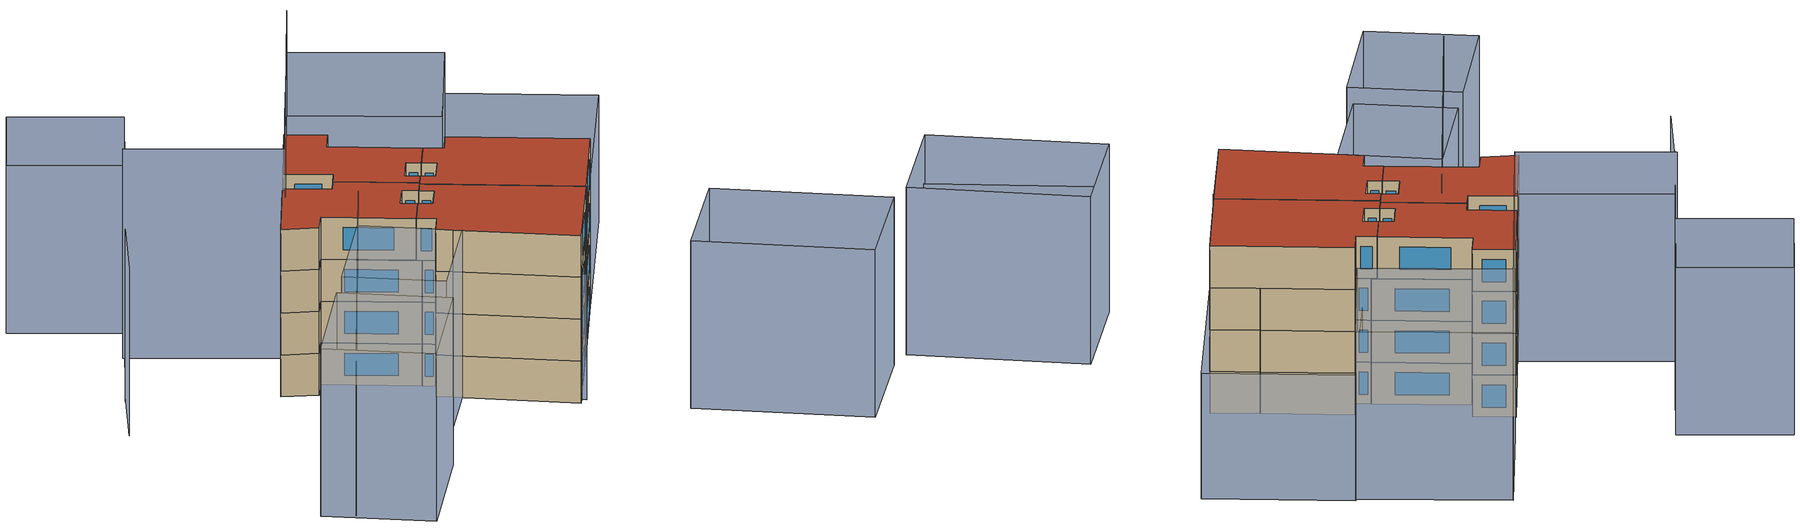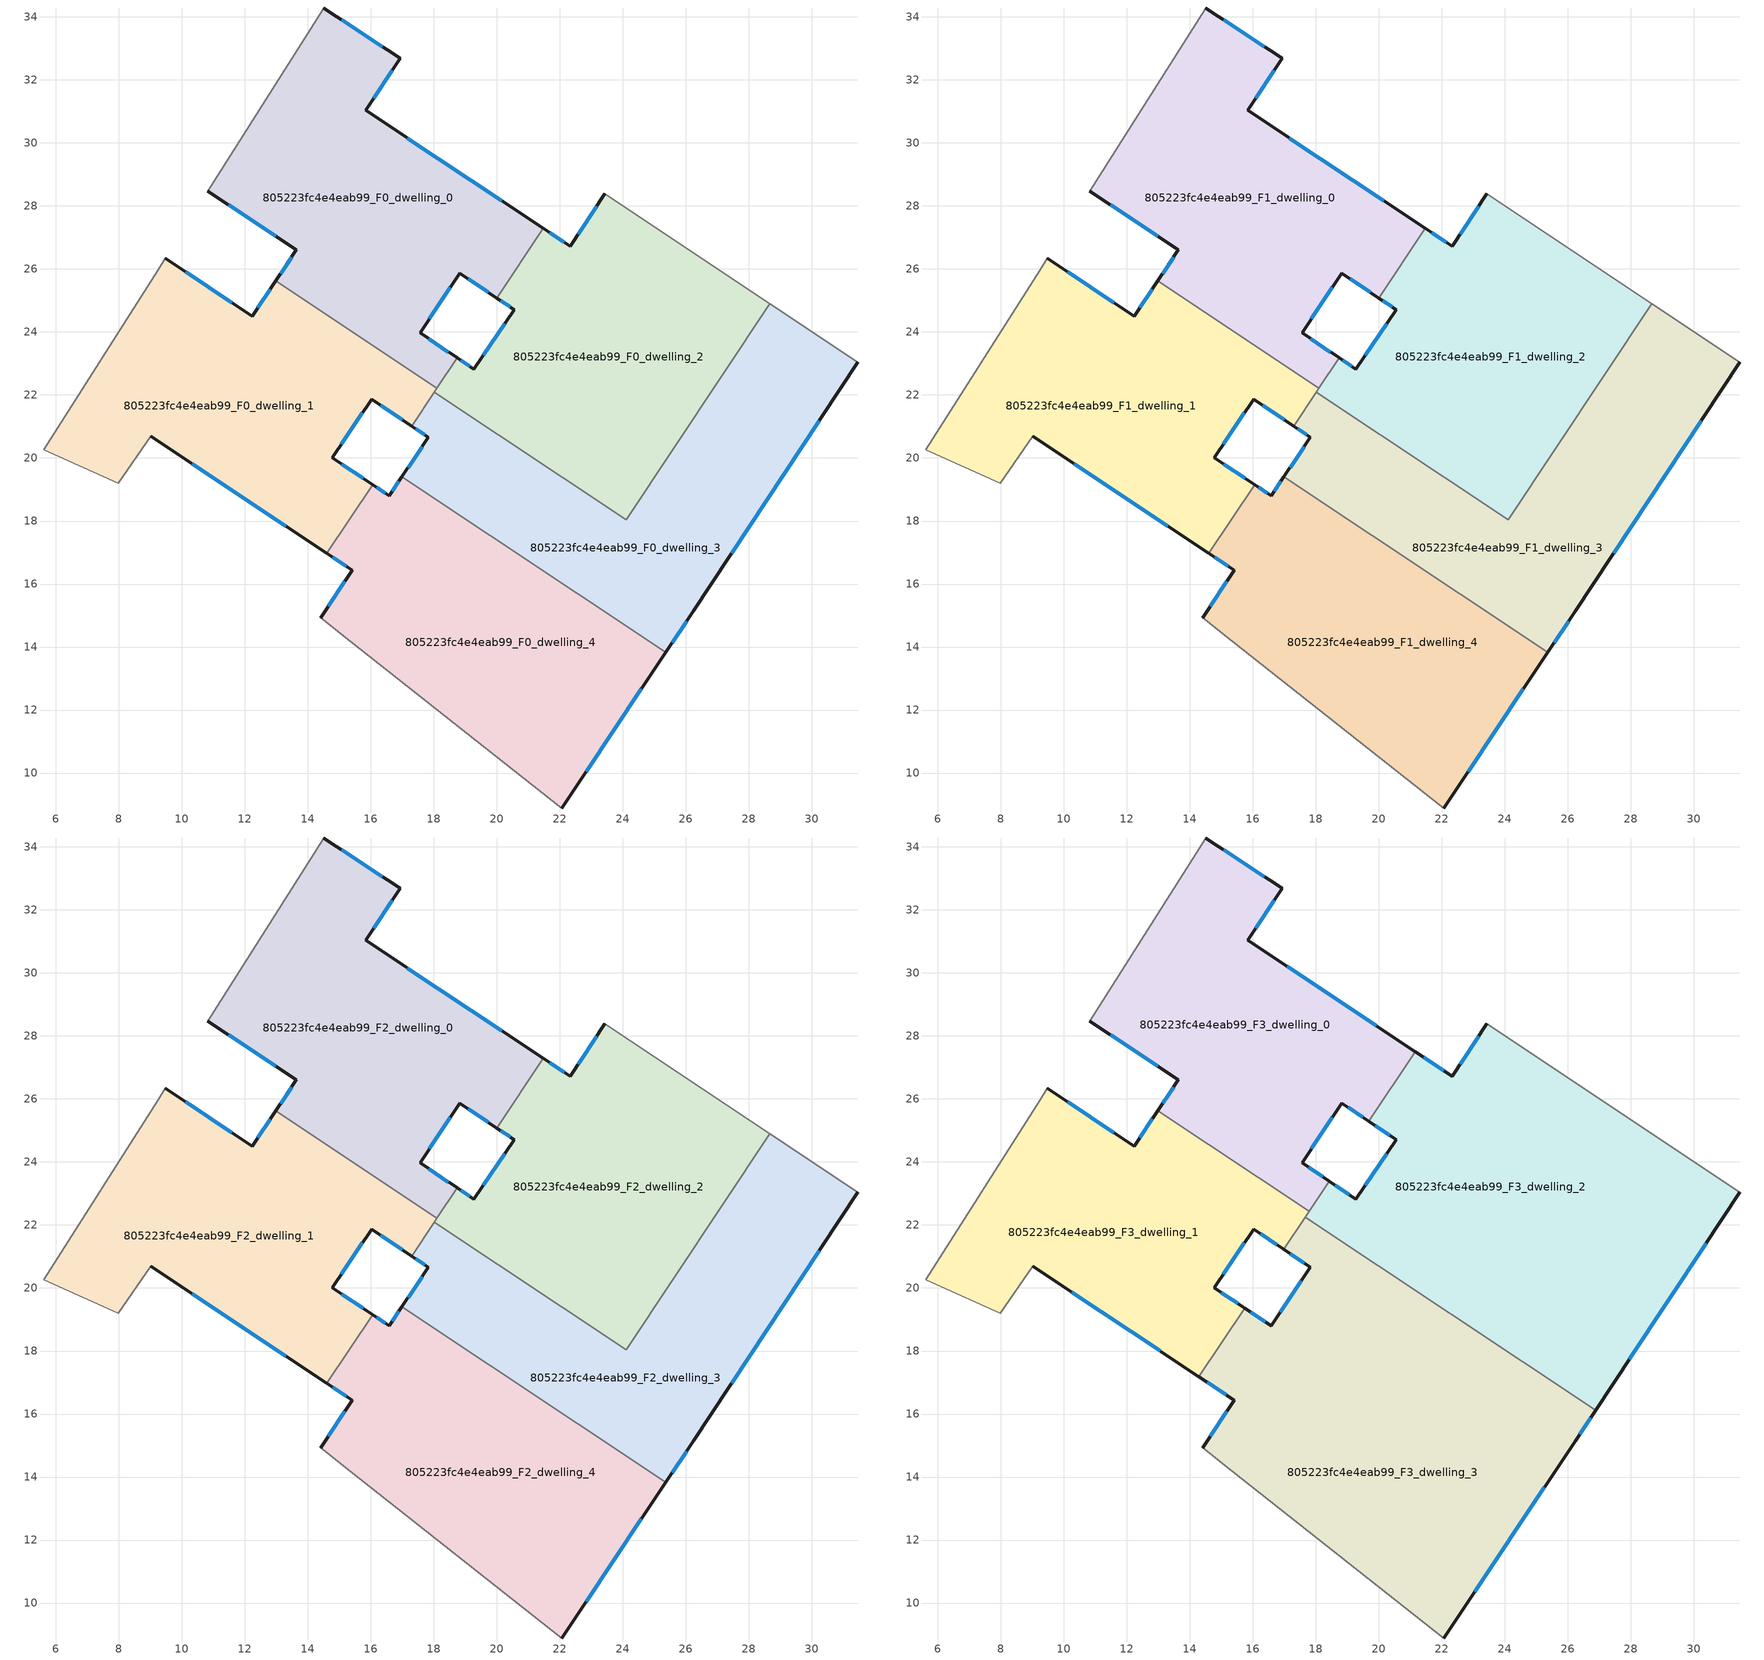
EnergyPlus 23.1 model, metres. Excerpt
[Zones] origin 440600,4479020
805223fc4e4eab99_F0_dwelling_0
 floor ground (EU_floor_Construction): 16.95,32.69 15.85,31.03 21.48,27.29 20.01,25.08 18.83,25.87 17.57,23.97 18.74,23.18 18.1,22.22 12.99,25.62 13.64,26.61 10.83,28.47 14.51,34.28 z0
 wall outside (EU_wall_Construction): 21.48,27.29 15.85,31.03 16.95,32.69 14.51,34.28 / 18.74,23.18 17.57,23.97 18.83,25.87 20.01,25.08 / 10.83,28.47 13.64,26.61 12.99,25.62 z0:3
 wall adiabatic (EU_wall_Construction): 14.51,34.28 10.83,28.47 z0:3
 wall to 805223fc4e4eab99_F0_dwelling_1 (EU_wall_Construction): 12.99,25.62 18.1,22.22 z0:3
 wall to 805223fc4e4eab99_F0_dwelling_2 (EU_wall_Construction): 18.1,22.22 18.74,23.18 / 20.01,25.08 21.48,27.29 z0:3
 window (EU_Window_Construction): 16.38,33.06 15.08,33.91 / 16.1,31.42 16.69,32.3 / 20.16,28.17 17.17,30.16 / 19.1,25.68 19.73,25.26 / 17.87,24.41 18.53,25.42 / 18.47,23.36 17.85,23.78 / 13.49,26.38 13.14,25.85 / 11.49,28.04 12.98,27.04 z0.7:2.3
805223fc4e4eab99_F0_dwelling_1
 floor ground (EU_floor_Construction): 18.1,22.22 17.3,21.01 16.03,21.87 14.78,20 16.06,19.15 14.61,16.97 9.02,20.68 7.99,19.2 5.62,20.27 9.25,25.98 9.48,26.34 12.24,24.5 12.99,25.62 z0
 wall outside (EU_wall_Construction): 12.99,25.62 12.24,24.5 9.48,26.34 / 16.06,19.15 14.78,20 16.03,21.87 17.3,21.01 / 9.02,20.68 14.61,16.97 z0:3
 wall adiabatic (EU_wall_Construction): 9.48,26.34 9.25,25.98 5.62,20.27 7.99,19.2 9.02,20.68 z0:3
 wall to 805223fc4e4eab99_F0_dwelling_4 (EU_wall_Construction): 14.61,16.97 16.06,19.15 z0:3
 wall to 805223fc4e4eab99_F0_dwelling_3 (EU_wall_Construction): 17.3,21.01 18.02,22.09 z0:3
 wall to 805223fc4e4eab99_F0_dwelling_2 (EU_wall_Construction): 18.02,22.09 18.1,22.22 z0:3
 window (EU_Window_Construction): 11.6,24.93 10.12,25.91 / 12.81,25.36 12.42,24.76 / 16.33,21.67 17,21.22 / 15.07,20.44 15.74,21.43 / 15.76,19.35 15.08,19.81 / 10.33,19.81 13.3,17.84 z0.7:2.3
805223fc4e4eab99_F0_dwelling_2
 floor ground (EU_floor_Construction): 28.67,24.89 24.11,18.04 18.02,22.09 18.74,23.18 19.27,22.82 20.55,24.71 20.01,25.08 21.48,27.29 22.34,26.72 23.42,28.38 z0
 wall outside (EU_wall_Construction): 20.01,25.08 20.55,24.71 19.27,22.82 18.74,23.18 / 23.42,28.38 22.34,26.72 21.48,27.29 z0:3
 wall adiabatic (EU_wall_Construction): 28.67,24.89 23.42,28.38 z0:3
 wall to 805223fc4e4eab99_F0_dwelling_3 (EU_wall_Construction): 18.02,22.09 24.11,18.04 28.67,24.89 z0:3
 window (EU_Window_Construction): 20.25,24.27 19.57,23.27 / 20.13,24.99 20.43,24.8 / 22.14,26.85 21.68,27.16 / 23.17,27.99 22.6,27.11 / 19.14,22.91 18.86,23.09 z0.7:2.3
805223fc4e4eab99_F0_dwelling_3
 floor ground (EU_floor_Construction): 31.46,23.04 26.23,15.13 25.37,13.83 16.99,19.4 17.83,20.66 17.3,21.01 18.02,22.09 24.11,18.04 28.67,24.89 z0
 wall outside (EU_wall_Construction): 25.37,13.83 26.23,15.13 31.46,23.04 / 17.3,21.01 17.83,20.66 16.99,19.4 z0:3
 wall adiabatic (EU_wall_Construction): 31.46,23.04 28.67,24.89 z0:3
 wall to 805223fc4e4eab99_F0_dwelling_4 (EU_wall_Construction): 16.99,19.4 25.37,13.83 z0:3
 window (EU_Window_Construction): 27.46,16.98 30.24,21.19 / 25.57,14.14 26.03,14.83 / 17.64,20.36 17.19,19.7 / 17.43,20.93 17.71,20.74 z0.7:2.3
805223fc4e4eab99_F0_dwelling_4
 floor ground (EU_floor_Construction): 25.37,13.83 22.07,8.89 15.35,14.18 14.41,14.93 15.42,16.44 14.61,16.97 16.06,19.15 16.59,18.8 16.99,19.4 z0
 wall outside (EU_wall_Construction): 14.61,16.97 15.42,16.44 14.41,14.93 / 16.99,19.4 16.59,18.8 16.06,19.15 / 22.07,8.89 25.37,13.83 z0:3
 wall adiabatic (EU_wall_Construction): 14.41,14.93 15.35,14.18 22.07,8.89 z0:3
 window (EU_Window_Construction): 15.18,16.09 14.65,15.29 / 14.8,16.85 15.23,16.56 / 16.47,18.88 16.19,19.07 / 16.9,19.26 16.68,18.94 / 22.84,10.05 24.59,12.68 z0.7:2.3
805223fc4e4eab99_F1_dwelling_0
 floor to 805223fc4e4eab99_F0_dwelling_0 (EU_floor_Construction): 16.95,32.69 15.85,31.03 21.48,27.29 20.01,25.08 18.82,25.87 17.57,23.97 18.74,23.18 18.1,22.22 12.99,25.62 13.64,26.61 10.83,28.47 14.51,34.28 z3
 wall outside (EU_wall_Construction): 21.48,27.29 15.85,31.03 16.95,32.69 14.51,34.28 / 18.74,23.18 17.57,23.97 18.83,25.87 20.01,25.08 / 10.83,28.47 13.64,26.61 12.99,25.62 z3:6
 wall adiabatic (EU_wall_Construction): 14.51,34.28 10.83,28.47 z3:6
 wall to 805223fc4e4eab99_F1_dwelling_1 (EU_wall_Construction): 12.99,25.62 18.1,22.22 z3:6
 wall to 805223fc4e4eab99_F1_dwelling_2 (EU_wall_Construction): 18.1,22.22 18.74,23.18 / 20.01,25.08 21.48,27.29 z3:6
 window (EU_Window_Construction): 16.38,33.06 15.08,33.91 / 16.1,31.42 16.69,32.3 / 20.16,28.17 17.17,30.16 / 19.1,25.68 19.73,25.26 / 17.87,24.41 18.53,25.42 / 18.47,23.36 17.85,23.78 / 13.49,26.38 13.14,25.85 / 11.49,28.04 12.98,27.04 z3.7:5.3
805223fc4e4eab99_F1_dwelling_1
 floor to 805223fc4e4eab99_F0_dwelling_1 (EU_floor_Construction): 18.1,22.22 17.3,21.01 16.03,21.87 14.78,20 16.06,19.15 14.61,16.97 9.02,20.68 7.99,19.2 5.62,20.27 9.25,25.98 9.48,26.34 12.24,24.5 12.99,25.62 z3
 wall outside (EU_wall_Construction): 12.99,25.62 12.24,24.5 9.48,26.34 / 16.06,19.15 14.78,20 16.03,21.87 17.3,21.01 / 9.02,20.68 14.61,16.97 z3:6
 wall adiabatic (EU_wall_Construction): 9.48,26.34 9.25,25.98 5.62,20.27 7.99,19.2 9.02,20.68 z3:6
 wall to 805223fc4e4eab99_F1_dwelling_4 (EU_wall_Construction): 14.61,16.97 16.06,19.15 z3:6
 wall to 805223fc4e4eab99_F1_dwelling_3 (EU_wall_Construction): 17.3,21.01 18.02,22.09 z3:6
 wall to 805223fc4e4eab99_F1_dwelling_2 (EU_wall_Construction): 18.02,22.09 18.1,22.22 z3:6
 window (EU_Window_Construction): 11.6,24.93 10.12,25.91 / 12.81,25.36 12.42,24.76 / 16.33,21.67 17,21.22 / 15.07,20.44 15.74,21.43 / 15.76,19.35 15.08,19.81 / 10.33,19.81 13.3,17.84 z3.7:5.3
805223fc4e4eab99_F1_dwelling_2
 floor to 805223fc4e4eab99_F0_dwelling_2 (EU_floor_Construction): 28.67,24.89 24.11,18.04 18.02,22.09 18.74,23.18 19.27,22.82 20.55,24.71 20.01,25.08 21.48,27.29 22.34,26.72 23.42,28.38 z3
 wall outside (EU_wall_Construction): 20.01,25.08 20.55,24.71 19.27,22.82 18.74,23.18 / 23.42,28.38 22.34,26.72 21.48,27.29 z3:6
 wall adiabatic (EU_wall_Construction): 28.67,24.89 23.42,28.38 z3:6
 wall to 805223fc4e4eab99_F1_dwelling_3 (EU_wall_Construction): 18.02,22.09 24.11,18.04 28.67,24.89 z3:6
 window (EU_Window_Construction): 20.25,24.27 19.57,23.27 / 20.13,24.99 20.43,24.8 / 22.14,26.85 21.68,27.16 / 23.17,27.99 22.6,27.11 / 19.14,22.91 18.86,23.09 z3.7:5.3
805223fc4e4eab99_F1_dwelling_3
 floor to 805223fc4e4eab99_F0_dwelling_3 (EU_floor_Construction): 31.46,23.04 26.23,15.13 25.37,13.83 16.99,19.4 17.83,20.66 17.3,21.01 18.02,22.09 24.11,18.04 28.67,24.89 z3
 wall outside (EU_wall_Construction): 25.37,13.83 26.23,15.13 31.46,23.04 / 17.3,21.01 17.83,20.66 16.99,19.4 z3:6
 wall adiabatic (EU_wall_Construction): 31.46,23.04 28.67,24.89 z3:6
 wall to 805223fc4e4eab99_F1_dwelling_4 (EU_wall_Construction): 16.99,19.4 25.37,13.83 z3:6
 window (EU_Window_Construction): 27.46,16.98 30.24,21.19 / 25.57,14.14 26.03,14.83 / 17.64,20.36 17.19,19.7 / 17.43,20.93 17.71,20.74 z3.7:5.3
805223fc4e4eab99_F1_dwelling_4
 floor to 805223fc4e4eab99_F0_dwelling_4 (EU_floor_Construction): 25.37,13.83 22.06,8.89 15.35,14.18 14.41,14.93 15.42,16.44 14.61,16.97 16.06,19.15 16.59,18.8 16.99,19.4 z3
 wall outside (EU_wall_Construction): 14.61,16.97 15.42,16.44 14.41,14.93 / 16.99,19.4 16.59,18.8 16.06,19.15 / 22.07,8.89 25.37,13.83 z3:6
 wall adiabatic (EU_wall_Construction): 14.41,14.93 15.35,14.18 22.07,8.89 z3:6
 window (EU_Window_Construction): 15.18,16.09 14.65,15.29 / 14.8,16.85 15.23,16.56 / 16.47,18.88 16.19,19.07 / 16.9,19.26 16.68,18.94 / 22.84,10.05 24.59,12.68 z3.7:5.3
805223fc4e4eab99_F2_dwelling_0
 floor to 805223fc4e4eab99_F1_dwelling_0 (EU_floor_Construction): 16.95,32.69 15.85,31.03 21.48,27.29 20.01,25.08 18.82,25.87 17.57,23.97 18.74,23.18 18.1,22.22 12.99,25.62 13.64,26.61 10.83,28.47 14.51,34.28 z6
 wall outside (EU_wall_Construction): 21.48,27.29 15.85,31.03 16.95,32.69 14.51,34.28 / 18.74,23.18 17.57,23.97 18.83,25.87 20.01,25.08 / 10.83,28.47 13.64,26.61 12.99,25.62 z6:9
 wall adiabatic (EU_wall_Construction): 14.51,34.28 10.83,28.47 z6:9
 wall to 805223fc4e4eab99_F2_dwelling_1 (EU_wall_Construction): 12.99,25.62 18.1,22.22 z6:9
 wall to 805223fc4e4eab99_F2_dwelling_2 (EU_wall_Construction): 18.1,22.22 18.74,23.18 / 20.01,25.08 21.48,27.29 z6:9
 window (EU_Window_Construction): 16.38,33.06 15.08,33.91 / 16.1,31.42 16.69,32.3 / 20.16,28.17 17.17,30.16 / 19.1,25.68 19.73,25.26 / 17.87,24.41 18.53,25.42 / 18.47,23.36 17.85,23.78 / 13.49,26.38 13.14,25.85 / 11.49,28.04 12.98,27.04 z6.7:8.3
805223fc4e4eab99_F2_dwelling_1
 floor to 805223fc4e4eab99_F1_dwelling_1 (EU_floor_Construction): 18.1,22.22 17.3,21.01 16.03,21.87 14.78,20 16.06,19.15 14.61,16.97 9.02,20.68 7.99,19.2 5.62,20.27 9.25,25.98 9.48,26.34 12.24,24.5 12.99,25.62 z6
 wall outside (EU_wall_Construction): 12.99,25.62 12.24,24.5 9.48,26.34 / 16.06,19.15 14.78,20 16.03,21.87 17.3,21.01 / 9.02,20.68 14.61,16.97 z6:9
 wall adiabatic (EU_wall_Construction): 9.48,26.34 9.25,25.98 5.62,20.27 7.99,19.2 9.02,20.68 z6:9
 wall to 805223fc4e4eab99_F2_dwelling_4 (EU_wall_Construction): 14.61,16.97 16.06,19.15 z6:9
 wall to 805223fc4e4eab99_F2_dwelling_3 (EU_wall_Construction): 17.3,21.01 18.02,22.09 z6:9
 wall to 805223fc4e4eab99_F2_dwelling_2 (EU_wall_Construction): 18.02,22.09 18.1,22.22 z6:9
 window (EU_Window_Construction): 11.6,24.93 10.12,25.91 / 12.81,25.36 12.42,24.76 / 16.33,21.67 17,21.22 / 15.07,20.44 15.74,21.43 / 15.76,19.35 15.08,19.81 / 10.33,19.81 13.3,17.84 z6.7:8.3
805223fc4e4eab99_F2_dwelling_2
 floor to 805223fc4e4eab99_F1_dwelling_2 (EU_floor_Construction): 28.67,24.89 24.11,18.04 18.02,22.09 18.74,23.18 19.27,22.82 20.55,24.71 20.01,25.08 21.48,27.29 22.34,26.72 23.42,28.38 z6
 wall outside (EU_wall_Construction): 20.01,25.08 20.55,24.71 19.27,22.82 18.74,23.18 / 23.42,28.38 22.34,26.72 21.48,27.29 z6:9
 wall adiabatic (EU_wall_Construction): 28.67,24.89 23.42,28.38 z6:9
 wall to 805223fc4e4eab99_F2_dwelling_3 (EU_wall_Construction): 18.02,22.09 24.11,18.04 28.67,24.89 z6:9
 window (EU_Window_Construction): 20.25,24.27 19.57,23.27 / 20.13,24.99 20.43,24.8 / 22.14,26.85 21.68,27.16 / 23.17,27.99 22.6,27.11 / 19.14,22.91 18.86,23.09 z6.7:8.3
805223fc4e4eab99_F2_dwelling_3
 floor to 805223fc4e4eab99_F1_dwelling_3 (EU_floor_Construction): 31.46,23.04 26.23,15.13 25.37,13.83 16.99,19.4 17.83,20.66 17.3,21.01 18.02,22.09 24.11,18.04 28.67,24.89 z6
 wall outside (EU_wall_Construction): 25.37,13.83 26.23,15.13 31.46,23.04 / 17.3,21.01 17.83,20.66 16.99,19.4 z6:9
 wall adiabatic (EU_wall_Construction): 31.46,23.04 28.67,24.89 z6:9
 wall to 805223fc4e4eab99_F2_dwelling_4 (EU_wall_Construction): 16.99,19.4 25.37,13.83 z6:9
 window (EU_Window_Construction): 27.46,16.98 30.24,21.19 / 25.57,14.14 26.03,14.83 / 17.64,20.36 17.19,19.7 / 17.43,20.93 17.71,20.74 z6.7:8.3
805223fc4e4eab99_F2_dwelling_4
 floor to 805223fc4e4eab99_F1_dwelling_4 (EU_floor_Construction): 25.37,13.83 22.06,8.89 15.35,14.18 14.41,14.93 15.42,16.44 14.61,16.97 16.06,19.15 16.59,18.8 16.99,19.4 z6
 wall outside (EU_wall_Construction): 14.61,16.97 15.42,16.44 14.41,14.93 / 16.99,19.4 16.59,18.8 16.06,19.15 / 22.07,8.89 25.37,13.83 z6:9
 wall adiabatic (EU_wall_Construction): 14.41,14.93 15.35,14.18 22.07,8.89 z6:9
 window (EU_Window_Construction): 15.18,16.09 14.65,15.29 / 14.8,16.85 15.23,16.56 / 16.47,18.88 16.19,19.07 / 16.9,19.26 16.68,18.94 / 22.84,10.05 24.59,12.68 z6.7:8.3
805223fc4e4eab99_F3_dwelling_0
 floor to 805223fc4e4eab99_F2_dwelling_0 (EU_floor_Construction): 16.95,32.69 15.85,31.03 21.16,27.5 19.69,25.29 18.82,25.87 17.57,23.97 18.43,23.39 17.79,22.44 12.99,25.63 13.64,26.61 10.83,28.47 14.51,34.28 z9
 wall outside (EU_wall_Construction): 21.16,27.5 15.85,31.03 16.95,32.69 14.51,34.28 / 18.43,23.39 17.57,23.97 18.83,25.87 19.69,25.29 / 10.83,28.47 13.64,26.61 12.99,25.63 z9:12
 wall adiabatic (EU_wall_Construction): 14.51,34.28 10.83,28.47 z9:12
 wall to 805223fc4e4eab99_F3_dwelling_1 (EU_wall_Construction): 12.99,25.63 17.79,22.44 z9:12
 wall to 805223fc4e4eab99_F3_dwelling_2 (EU_wall_Construction): 17.79,22.44 18.43,23.39 / 19.69,25.29 21.16,27.5 z9:12
 window (EU_Window_Construction): 16.38,33.06 15.08,33.91 / 16.1,31.42 16.69,32.3 / 19.92,28.33 17.09,30.2 / 19.03,25.73 19.49,25.43 / 17.87,24.41 18.53,25.42 / 18.23,23.53 17.77,23.83 / 13.49,26.38 13.14,25.86 / 11.49,28.04 12.98,27.04 z9.7:11.3
 roof outside (EU_roof_Construction): 18.43,23.39 17.57,23.97 18.82,25.87 19.69,25.29 21.16,27.5 15.85,31.03 16.95,32.69 14.51,34.28 10.83,28.47 13.64,26.61 12.99,25.63 17.79,22.44 z12
805223fc4e4eab99_F3_dwelling_1
 floor to 805223fc4e4eab99_F2_dwelling_0 (EU_floor_Construction): 15.37,24.04 12.99,25.63 17.79,22.44 z9
 floor to 805223fc4e4eab99_F2_dwelling_1 (EU_floor_Construction): 17.79,22.43 16.99,21.23 16.03,21.87 14.78,20 15.75,19.36 14.3,17.18 9.02,20.68 7.99,19.2 5.62,20.27 9.25,25.98 9.48,26.34 12.24,24.5 12.99,25.62 z9
 wall outside (EU_wall_Construction): 12.99,25.63 12.24,24.5 9.48,26.34 / 15.75,19.36 14.78,20 16.03,21.87 16.99,21.23 / 9.02,20.68 14.3,17.18 z9:12
 wall adiabatic (EU_wall_Construction): 9.48,26.34 9.25,25.98 5.62,20.27 7.99,19.2 9.02,20.68 z9:12
 wall to 805223fc4e4eab99_F3_dwelling_3 (EU_wall_Construction): 14.3,17.18 15.75,19.36 / 16.99,21.23 17.67,22.25 z9:12
 wall to 805223fc4e4eab99_F3_dwelling_2 (EU_wall_Construction): 17.67,22.25 17.79,22.44 z9:12
 window (EU_Window_Construction): 11.6,24.93 10.12,25.91 / 12.82,25.36 12.42,24.76 / 16.25,21.72 16.76,21.38 / 15.07,20.44 15.74,21.43 / 15.52,19.51 15,19.85 / 10.26,19.86 13.06,18 z9.7:11.3
 roof outside (EU_roof_Construction): 15.75,19.36 14.78,20 16.03,21.87 16.99,21.23 17.79,22.44 12.99,25.63 12.24,24.5 9.48,26.34 9.25,25.98 5.62,20.27 7.99,19.2 9.02,20.68 14.3,17.18 z12
805223fc4e4eab99_F3_dwelling_2
 floor to 805223fc4e4eab99_F2_dwelling_0 (EU_floor_Construction): 21.48,27.29 20.01,25.08 19.69,25.29 21.16,27.5 z9; 18.74,23.18 18.1,22.22 18.43,23.39 z9; 18.43,23.39 18.1,22.22 17.79,22.44 z9
 floor to 805223fc4e4eab99_F2_dwelling_2 (EU_floor_Construction): 28.67,24.89 24.11,18.04 18.02,22.09 18.74,23.18 19.27,22.82 20.55,24.71 20.01,25.08 21.48,27.29 22.34,26.72 23.42,28.38 z9
 floor to 805223fc4e4eab99_F2_dwelling_1 (EU_floor_Construction): 18.1,22.22 17.67,22.25 17.79,22.43 z9; 18.1,22.22 17.99,22.04 17.67,22.25 z9
 floor to 805223fc4e4eab99_F2_dwelling_3 (EU_floor_Construction): 31.46,23.04 26.89,16.12 17.99,22.04 18.02,22.09 24.11,18.04 28.67,24.89 z9
 wall outside (EU_wall_Construction): 19.69,25.29 20.55,24.71 19.27,22.82 18.43,23.39 / 23.42,28.38 22.34,26.72 21.16,27.5 / 26.89,16.12 31.46,23.04 z9:12
 wall adiabatic (EU_wall_Construction): 31.46,23.04 23.42,28.38 z9:12
 wall to 805223fc4e4eab99_F3_dwelling_3 (EU_wall_Construction): 17.67,22.25 26.89,16.12 z9:12
 window (EU_Window_Construction): 20.25,24.27 19.57,23.27 / 19.89,25.15 20.35,24.85 / 22.07,26.9 21.44,27.32 / 23.17,27.99 22.6,27.11 / 27.96,17.74 30.39,21.42 / 19.07,22.96 18.62,23.26 z9.7:11.3
 roof outside (EU_roof_Construction): 26.89,16.12 31.46,23.04 23.42,28.38 22.34,26.72 21.16,27.5 19.69,25.29 20.55,24.71 19.27,22.82 18.43,23.39 17.67,22.25 z12
805223fc4e4eab99_F3_dwelling_3
 floor to 805223fc4e4eab99_F2_dwelling_1 (EU_floor_Construction): 16.06,19.15 14.61,16.97 14.3,17.18 15.75,19.36 z9; 17.99,22.04 17.3,21.01 16.99,21.23 17.67,22.25 z9
 floor to 805223fc4e4eab99_F2_dwelling_4 (EU_floor_Construction): 25.37,13.83 22.06,8.89 15.35,14.18 14.41,14.93 15.42,16.44 14.61,16.97 16.06,19.15 16.59,18.8 16.99,19.4 z9
 floor to 805223fc4e4eab99_F2_dwelling_3 (EU_floor_Construction): 26.89,16.12 26.23,15.13 25.37,13.83 16.99,19.4 17.83,20.66 17.3,21.01 17.99,22.04 z9
 wall outside (EU_wall_Construction): 14.3,17.18 15.42,16.44 14.41,14.93 / 16.99,21.23 17.83,20.66 16.59,18.8 15.75,19.36 / 22.07,8.89 26.23,15.13 26.89,16.12 z9:12
 wall adiabatic (EU_wall_Construction): 14.41,14.93 15.35,14.18 22.07,8.89 z9:12
 window (EU_Window_Construction): 15.18,16.09 14.65,15.29 / 14.56,17.01 15.16,16.61 / 16.39,18.93 15.94,19.23 / 17.54,20.22 16.88,19.24 / 17.19,21.09 17.64,20.79 / 26.39,15.36 26.74,15.89 / 23.04,10.35 25.26,13.67 z9.7:11.3
 roof outside (EU_roof_Construction): 22.07,8.89 26.23,15.13 26.89,16.12 17.67,22.25 16.99,21.23 17.83,20.66 16.59,18.8 15.75,19.36 14.3,17.18 15.42,16.44 14.41,14.93 15.35,14.18 z12
shading: 28.65,3.99 38.06,-2.44 / 15.35,14.18 22.63,9.17 / 39.79,35.5 31.45,23.01 / 31.45,23.01 22.92,28.71 / 22.92,28.71 31.26,41.2 / 31.26,41.2 39.79,35.5 z0:9; 0.4,31.49 13.55,23.3 / 13.55,23.3 -1.05,-0.15 / -3.14,25.72 -6.51,19.71 / -3.09,1.05 2.98,8.86 / 2.98,8.86 9.11,4.1 / 9.11,4.1 3.04,-3.71 / 3.04,-3.71 -3.09,1.05 / 33.68,11.55 43.25,3.74 / 43.25,3.74 37.36,-3.47 / 37.36,-3.47 27.79,4.34 / 27.79,4.34 33.68,11.55 / 10.26,6.78 4.76,11.1 / 4.76,11.1 10.31,18.16 / 10.31,18.16 15.81,13.83 / 15.81,13.83 10.26,6.78 / 2.68,35.21 -3.59,24.96 / 16.31,37.13 22.29,46.56 / 22.29,46.56 31.15,40.94 / 31.15,40.94 25.18,31.51 / 25.18,31.51 16.31,37.13 / 7.12,42.48 2.68,35.21 / 2.68,35.21 -4.03,39.31 / -4.03,39.31 0.41,46.57 / 0.41,46.57 7.12,42.48 z0:12; 22.23,46.47 9.44,25.86 / 9.44,25.86 0.27,31.55 z0:15
[Building]
EU S2 Campaign: North Axis=0; Terrain=City; Solar Distribution=FullExterior
[Site:Location]
Madrid: Latitude=40.5; Longitude=-3.5; Time Zone=1; Elevation=609
[SizingPeriod:WeatherFileDays]
AnnualSizingPeriod: Begin Month=1; Begin Day of Month=1; End Month=12; End Day of Month=31; Day of Week for Start Day=Monday; Use Weather File Daylight Saving Period=No; Use Weather File Rain and Snow Indicators=No
[MATERIAL]
EU_InternalMass_Material: Roughness=MediumRough; Thickness=0.1; Conductivity=1; Density=1800; Specific Heat=900; Thermal Absorptance=0.9; Solar Absorptance=0.7; Visible Absorptance=0.7
[MATERIAL:NOMASS] Roughness=MediumRough; Thermal Absorptance=0.9; Solar Absorptance=0.7; Visible Absorptance=0.7
Name | Thermal Resistance
EU_wall_NoMass | 0.419739
EU_roof_NoMass | 0.352165
EU_floor_NoMass | 0.608284
[WINDOWMATERIAL:SIMPLEGLAZINGSYSTEM]
EU_Window_SimpleGlazing: UFactor=4.8352; Solar Heat Gain Coefficient=0.85; Visible Transmittance=0.85
[CONSTRUCTION]
EU_wall_Construction: EU_wall_NoMass
EU_roof_Construction: EU_roof_NoMass
EU_floor_Construction: EU_floor_NoMass
EU_InternalMass_Construction: EU_InternalMass_Material
EU_Window_Construction: EU_Window_SimpleGlazing
[ZONE] Type=1; Multiplier=1; Ceiling Height=autocalculate; Floor Area=autocalculate; Part of Total Floor Area=Yes
Name | Volume
805223fc4e4eab99_F0_dwelling_0; 805223fc4e4eab99_F1_dwelling_0; 805223fc4e4eab99_F2_dwelling_0 | 170.199
805223fc4e4eab99_F3_dwelling_0 | 165.694
805223fc4e4eab99_F0_dwelling_1; 805223fc4e4eab99_F1_dwelling_3; 805223fc4e4eab99_F2_dwelling_3 | 170.21
805223fc4e4eab99_F1_dwelling_1; 805223fc4e4eab99_F2_dwelling_1; 805223fc4e4eab99_F0_dwelling_3 | 170.211
805223fc4e4eab99_F3_dwelling_1 | 165.637
805223fc4e4eab99_F0_dwelling_2 | 170.197
805223fc4e4eab99_F1_dwelling_2; 805223fc4e4eab99_F2_dwelling_2 | 170.198
805223fc4e4eab99_F3_dwelling_2 | 259.791
805223fc4e4eab99_F3_dwelling_3 | 259.805
805223fc4e4eab99_F0_dwelling_4; 805223fc4e4eab99_F1_dwelling_4; 805223fc4e4eab99_F2_dwelling_4 | 170.206
[INTERNALMASS] Construction=EU_InternalMass_Construction
Name | Zone or ZoneList | Surface Area
805223fc4e4eab99_F0_dwelling_0_EU_InternalMass | 805223fc4e4eab99_F0_dwelling_0 | 56.7339
805223fc4e4eab99_F0_dwelling_1_EU_InternalMass | 805223fc4e4eab99_F0_dwelling_1 | 56.7378
805223fc4e4eab99_F0_dwelling_2_EU_InternalMass | 805223fc4e4eab99_F0_dwelling_2 | 56.7328
805223fc4e4eab99_F0_dwelling_3_EU_InternalMass | 805223fc4e4eab99_F0_dwelling_3 | 56.7368
805223fc4e4eab99_F0_dwelling_4_EU_InternalMass | 805223fc4e4eab99_F0_dwelling_4 | 56.7349
805223fc4e4eab99_F1_dwelling_0_EU_InternalMass | 805223fc4e4eab99_F1_dwelling_0 | 56.7339
805223fc4e4eab99_F1_dwelling_1_EU_InternalMass | 805223fc4e4eab99_F1_dwelling_1 | 56.7378
805223fc4e4eab99_F1_dwelling_2_EU_InternalMass | 805223fc4e4eab99_F1_dwelling_2 | 56.7328
805223fc4e4eab99_F1_dwelling_3_EU_InternalMass | 805223fc4e4eab99_F1_dwelling_3 | 56.7368
805223fc4e4eab99_F1_dwelling_4_EU_InternalMass | 805223fc4e4eab99_F1_dwelling_4 | 56.7349
805223fc4e4eab99_F2_dwelling_0_EU_InternalMass | 805223fc4e4eab99_F2_dwelling_0 | 56.7339
805223fc4e4eab99_F2_dwelling_1_EU_InternalMass | 805223fc4e4eab99_F2_dwelling_1 | 56.7378
805223fc4e4eab99_F2_dwelling_2_EU_InternalMass | 805223fc4e4eab99_F2_dwelling_2 | 56.7328
805223fc4e4eab99_F2_dwelling_3_EU_InternalMass | 805223fc4e4eab99_F2_dwelling_3 | 56.7368
805223fc4e4eab99_F2_dwelling_4_EU_InternalMass | 805223fc4e4eab99_F2_dwelling_4 | 56.7349
805223fc4e4eab99_F3_dwelling_0_EU_InternalMass | 805223fc4e4eab99_F3_dwelling_0 | 55.2325
805223fc4e4eab99_F3_dwelling_1_EU_InternalMass | 805223fc4e4eab99_F3_dwelling_1 | 55.2369
805223fc4e4eab99_F3_dwelling_2_EU_InternalMass | 805223fc4e4eab99_F3_dwelling_2 | 86.597
805223fc4e4eab99_F3_dwelling_3_EU_InternalMass | 805223fc4e4eab99_F3_dwelling_3 | 86.6018
[OTHEREQUIPMENT] Fuel Type=Electricity; Design Level Calculation Method=Watts/Area; Power per Zone Floor Area=1; Fraction Latent=0; Fraction Radiant=0; Fraction Lost=0; Carbon Dioxide Generation Rate=0; EndUse Subcategory=EU_Step8_InternalGains
Name | Zone or ZoneList or Space or SpaceList | Schedule
EU_Step8_InternalGain_805223fc4e4eab99_F0_dwelling_0_f000 | 805223fc4e4eab99_F0_dwelling_0 | EU_Step8_GainSchedule_805223fc4e4eab99_F0_dwelling_0_f000
EU_Step8_InternalGain_805223fc4e4eab99_F0_dwelling_1_f000 | 805223fc4e4eab99_F0_dwelling_1 | EU_Step8_GainSchedule_805223fc4e4eab99_F0_dwelling_1_f000
EU_Step8_InternalGain_805223fc4e4eab99_F0_dwelling_2_f000 | 805223fc4e4eab99_F0_dwelling_2 | EU_Step8_GainSchedule_805223fc4e4eab99_F0_dwelling_2_f000
EU_Step8_InternalGain_805223fc4e4eab99_F0_dwelling_3_f000 | 805223fc4e4eab99_F0_dwelling_3 | EU_Step8_GainSchedule_805223fc4e4eab99_F0_dwelling_3_f000
EU_Step8_InternalGain_805223fc4e4eab99_F0_dwelling_4_f000 | 805223fc4e4eab99_F0_dwelling_4 | EU_Step8_GainSchedule_805223fc4e4eab99_F0_dwelling_4_f000
EU_Step8_InternalGain_805223fc4e4eab99_F1_dwelling_0_f000 | 805223fc4e4eab99_F1_dwelling_0 | EU_Step8_GainSchedule_805223fc4e4eab99_F1_dwelling_0_f000
EU_Step8_InternalGain_805223fc4e4eab99_F1_dwelling_1_f000 | 805223fc4e4eab99_F1_dwelling_1 | EU_Step8_GainSchedule_805223fc4e4eab99_F1_dwelling_1_f000
EU_Step8_InternalGain_805223fc4e4eab99_F1_dwelling_2_f000 | 805223fc4e4eab99_F1_dwelling_2 | EU_Step8_GainSchedule_805223fc4e4eab99_F1_dwelling_2_f000
EU_Step8_InternalGain_805223fc4e4eab99_F1_dwelling_3_f000 | 805223fc4e4eab99_F1_dwelling_3 | EU_Step8_GainSchedule_805223fc4e4eab99_F1_dwelling_3_f000
EU_Step8_InternalGain_805223fc4e4eab99_F1_dwelling_4_f000 | 805223fc4e4eab99_F1_dwelling_4 | EU_Step8_GainSchedule_805223fc4e4eab99_F1_dwelling_4_f000
EU_Step8_InternalGain_805223fc4e4eab99_F2_dwelling_0_f000 | 805223fc4e4eab99_F2_dwelling_0 | EU_Step8_GainSchedule_805223fc4e4eab99_F2_dwelling_0_f000
EU_Step8_InternalGain_805223fc4e4eab99_F2_dwelling_1_f000 | 805223fc4e4eab99_F2_dwelling_1 | EU_Step8_GainSchedule_805223fc4e4eab99_F2_dwelling_1_f000
EU_Step8_InternalGain_805223fc4e4eab99_F2_dwelling_2_f000 | 805223fc4e4eab99_F2_dwelling_2 | EU_Step8_GainSchedule_805223fc4e4eab99_F2_dwelling_2_f000
EU_Step8_InternalGain_805223fc4e4eab99_F2_dwelling_3_f000 | 805223fc4e4eab99_F2_dwelling_3 | EU_Step8_GainSchedule_805223fc4e4eab99_F2_dwelling_3_f000
EU_Step8_InternalGain_805223fc4e4eab99_F2_dwelling_4_f000 | 805223fc4e4eab99_F2_dwelling_4 | EU_Step8_GainSchedule_805223fc4e4eab99_F2_dwelling_4_f000
EU_Step8_InternalGain_805223fc4e4eab99_F3_dwelling_0_f000 | 805223fc4e4eab99_F3_dwelling_0 | EU_Step8_GainSchedule_805223fc4e4eab99_F3_dwelling_0_f000
EU_Step8_InternalGain_805223fc4e4eab99_F3_dwelling_1_f000 | 805223fc4e4eab99_F3_dwelling_1 | EU_Step8_GainSchedule_805223fc4e4eab99_F3_dwelling_1_f000
EU_Step8_InternalGain_805223fc4e4eab99_F3_dwelling_2_f000 | 805223fc4e4eab99_F3_dwelling_2 | EU_Step8_GainSchedule_805223fc4e4eab99_F3_dwelling_2_f000
EU_Step8_InternalGain_805223fc4e4eab99_F3_dwelling_3_f000 | 805223fc4e4eab99_F3_dwelling_3 | EU_Step8_GainSchedule_805223fc4e4eab99_F3_dwelling_3_f000
[ZONEVENTILATION:DESIGNFLOWRATE] Schedule=EU_AlwaysOn; Design Flow Rate Calculation Method=AirChanges/Hour; Air Changes per Hour=0.703302; Ventilation Type=Natural; Fan Pressure Rise=0; Fan Total Efficiency=1; Constant Term Coefficient=1; Temperature Term Coefficient=0; Velocity Term Coefficient=0; Velocity Squared Term Coefficient=0; Minimum Indoor Temperature=-100; Maximum Indoor Temperature=100; Delta Temperature=-100; Minimum Outdoor Temperature=-100; Maximum Outdoor Temperature=100; Maximum Wind Speed=40
Name | Zone or ZoneList or Space or SpaceList
EU_ConstantAir_805223fc4e4eab99_F0_dwelling_0 | 805223fc4e4eab99_F0_dwelling_0
EU_ConstantAir_805223fc4e4eab99_F0_dwelling_1 | 805223fc4e4eab99_F0_dwelling_1
EU_ConstantAir_805223fc4e4eab99_F0_dwelling_2 | 805223fc4e4eab99_F0_dwelling_2
EU_ConstantAir_805223fc4e4eab99_F0_dwelling_3 | 805223fc4e4eab99_F0_dwelling_3
EU_ConstantAir_805223fc4e4eab99_F0_dwelling_4 | 805223fc4e4eab99_F0_dwelling_4
EU_ConstantAir_805223fc4e4eab99_F1_dwelling_0 | 805223fc4e4eab99_F1_dwelling_0
EU_ConstantAir_805223fc4e4eab99_F1_dwelling_1 | 805223fc4e4eab99_F1_dwelling_1
EU_ConstantAir_805223fc4e4eab99_F1_dwelling_2 | 805223fc4e4eab99_F1_dwelling_2
EU_ConstantAir_805223fc4e4eab99_F1_dwelling_3 | 805223fc4e4eab99_F1_dwelling_3
EU_ConstantAir_805223fc4e4eab99_F1_dwelling_4 | 805223fc4e4eab99_F1_dwelling_4
EU_ConstantAir_805223fc4e4eab99_F2_dwelling_0 | 805223fc4e4eab99_F2_dwelling_0
EU_ConstantAir_805223fc4e4eab99_F2_dwelling_1 | 805223fc4e4eab99_F2_dwelling_1
EU_ConstantAir_805223fc4e4eab99_F2_dwelling_2 | 805223fc4e4eab99_F2_dwelling_2
EU_ConstantAir_805223fc4e4eab99_F2_dwelling_3 | 805223fc4e4eab99_F2_dwelling_3
EU_ConstantAir_805223fc4e4eab99_F2_dwelling_4 | 805223fc4e4eab99_F2_dwelling_4
EU_ConstantAir_805223fc4e4eab99_F3_dwelling_0 | 805223fc4e4eab99_F3_dwelling_0
EU_ConstantAir_805223fc4e4eab99_F3_dwelling_1 | 805223fc4e4eab99_F3_dwelling_1
EU_ConstantAir_805223fc4e4eab99_F3_dwelling_2 | 805223fc4e4eab99_F3_dwelling_2
EU_ConstantAir_805223fc4e4eab99_F3_dwelling_3 | 805223fc4e4eab99_F3_dwelling_3
[HVACTEMPLATE:THERMOSTAT] Constant Heating Setpoint=20; Constant Cooling Setpoint=50
EU_HeatOnly_805223fc4e4eab99_F0_dwelling_0; EU_HeatOnly_805223fc4e4eab99_F0_dwelling_1; EU_HeatOnly_805223fc4e4eab99_F0_dwelling_2; EU_HeatOnly_805223fc4e4eab99_F0_dwelling_3; EU_HeatOnly_805223fc4e4eab99_F0_dwelling_4; EU_HeatOnly_805223fc4e4eab99_F1_dwelling_0; EU_HeatOnly_805223fc4e4eab99_F1_dwelling_1; EU_HeatOnly_805223fc4e4eab99_F1_dwelling_2; EU_HeatOnly_805223fc4e4eab99_F1_dwelling_3; EU_HeatOnly_805223fc4e4eab99_F1_dwelling_4; EU_HeatOnly_805223fc4e4eab99_F2_dwelling_0; EU_HeatOnly_805223fc4e4eab99_F2_dwelling_1; EU_HeatOnly_805223fc4e4eab99_F2_dwelling_2; EU_HeatOnly_805223fc4e4eab99_F2_dwelling_3; EU_HeatOnly_805223fc4e4eab99_F2_dwelling_4; EU_HeatOnly_805223fc4e4eab99_F3_dwelling_0; EU_HeatOnly_805223fc4e4eab99_F3_dwelling_1; EU_HeatOnly_805223fc4e4eab99_F3_dwelling_2; EU_HeatOnly_805223fc4e4eab99_F3_dwelling_3
[HVACTEMPLATE:ZONE:IDEALLOADSAIRSYSTEM] System Availability Schedule=EU_AlwaysOn; Maximum Heating Supply Air Temperature=50; Minimum Cooling Supply Air Temperature=13; Maximum Heating Supply Air Humidity Ratio=0.0156; Minimum Cooling Supply Air Humidity Ratio=0.0077; Heating Limit=NoLimit; Cooling Limit=NoLimit; Heating Availability Schedule=EU_AlwaysOn; Cooling Availability Schedule=EU_CoolingOff; Dehumidification Control Type=ConstantSensibleHeatRatio; Cooling Sensible Heat Ratio=0.7; Dehumidification Setpoint=60; Humidification Control Type=None; Humidification Setpoint=30; Outdoor Air Method=None; Outdoor Air Flow Rate per Person=0.00944; Outdoor Air Flow Rate per Zone Floor Area=0; Outdoor Air Flow Rate per Zone=0; Demand Controlled Ventilation Type=None; Outdoor Air Economizer Type=NoEconomizer; Heat Recovery Type=None; Sensible Heat Recovery Effectiveness=0.7; Latent Heat Recovery Effectiveness=0.65
Name | Template Thermostat
805223fc4e4eab99_F0_dwelling_0 | EU_HeatOnly_805223fc4e4eab99_F0_dwelling_0
805223fc4e4eab99_F0_dwelling_1 | EU_HeatOnly_805223fc4e4eab99_F0_dwelling_1
805223fc4e4eab99_F0_dwelling_2 | EU_HeatOnly_805223fc4e4eab99_F0_dwelling_2
805223fc4e4eab99_F0_dwelling_3 | EU_HeatOnly_805223fc4e4eab99_F0_dwelling_3
805223fc4e4eab99_F0_dwelling_4 | EU_HeatOnly_805223fc4e4eab99_F0_dwelling_4
805223fc4e4eab99_F1_dwelling_0 | EU_HeatOnly_805223fc4e4eab99_F1_dwelling_0
805223fc4e4eab99_F1_dwelling_1 | EU_HeatOnly_805223fc4e4eab99_F1_dwelling_1
805223fc4e4eab99_F1_dwelling_2 | EU_HeatOnly_805223fc4e4eab99_F1_dwelling_2
805223fc4e4eab99_F1_dwelling_3 | EU_HeatOnly_805223fc4e4eab99_F1_dwelling_3
805223fc4e4eab99_F1_dwelling_4 | EU_HeatOnly_805223fc4e4eab99_F1_dwelling_4
805223fc4e4eab99_F2_dwelling_0 | EU_HeatOnly_805223fc4e4eab99_F2_dwelling_0
805223fc4e4eab99_F2_dwelling_1 | EU_HeatOnly_805223fc4e4eab99_F2_dwelling_1
805223fc4e4eab99_F2_dwelling_2 | EU_HeatOnly_805223fc4e4eab99_F2_dwelling_2
805223fc4e4eab99_F2_dwelling_3 | EU_HeatOnly_805223fc4e4eab99_F2_dwelling_3
805223fc4e4eab99_F2_dwelling_4 | EU_HeatOnly_805223fc4e4eab99_F2_dwelling_4
805223fc4e4eab99_F3_dwelling_0 | EU_HeatOnly_805223fc4e4eab99_F3_dwelling_0
805223fc4e4eab99_F3_dwelling_1 | EU_HeatOnly_805223fc4e4eab99_F3_dwelling_1
805223fc4e4eab99_F3_dwelling_2 | EU_HeatOnly_805223fc4e4eab99_F3_dwelling_2
805223fc4e4eab99_F3_dwelling_3 | EU_HeatOnly_805223fc4e4eab99_F3_dwelling_3
[SIZING:ZONE] Zone Cooling Design Supply Air Temperature Input Method=SupplyAirTemperature; Zone Cooling Design Supply Air Temperature=13; Zone Heating Design Supply Air Temperature Input Method=SupplyAirTemperature; Zone Heating Design Supply Air Temperature=50; Zone Cooling Design Supply Air Humidity Ratio=0.008; Zone Heating Design Supply Air Humidity Ratio=0.008; Cooling Design Air Flow Method=DesignDay; Cooling Design Air Flow Rate=0; Cooling Minimum Air Flow per Zone Floor Area=0.000762; Cooling Minimum Air Flow=0; Cooling Minimum Air Flow Fraction=0.2; Heating Design Air Flow Method=DesignDay; Heating Design Air Flow Rate=0; Heating Maximum Air Flow per Zone Floor Area=0.002032; Heating Maximum Air Flow=0.141576; Heating Maximum Air Flow Fraction=0.3; Account for Dedicated Outdoor Air System=No; Dedicated Outdoor Air System Control Strategy=NeutralSupplyAir; Dedicated Outdoor Air Low Setpoint Temperature for Design=autosize; Dedicated Outdoor Air High Setpoint Temperature for Design=autosize; Zone Load Sizing Method=Sensible Load Only No Latent Load; Zone Latent Cooling Design Supply Air Humidity Ratio Input Method=HumidityRatioDifference; Zone Cooling Design Supply Air Humidity Ratio Difference=0.005; Zone Latent Heating Design Supply Air Humidity Ratio Input Method=HumidityRatioDifference; Zone Humidification Design Supply Air Humidity Ratio Difference=0.005
805223fc4e4eab99_F0_dwelling_0; 805223fc4e4eab99_F0_dwelling_1; 805223fc4e4eab99_F0_dwelling_2; 805223fc4e4eab99_F0_dwelling_3; 805223fc4e4eab99_F0_dwelling_4; 805223fc4e4eab99_F1_dwelling_0; 805223fc4e4eab99_F1_dwelling_1; 805223fc4e4eab99_F1_dwelling_2; 805223fc4e4eab99_F1_dwelling_3; 805223fc4e4eab99_F1_dwelling_4; 805223fc4e4eab99_F2_dwelling_0; 805223fc4e4eab99_F2_dwelling_1; 805223fc4e4eab99_F2_dwelling_2; 805223fc4e4eab99_F2_dwelling_3; 805223fc4e4eab99_F2_dwelling_4; 805223fc4e4eab99_F3_dwelling_0; 805223fc4e4eab99_F3_dwelling_1; 805223fc4e4eab99_F3_dwelling_2; 805223fc4e4eab99_F3_dwelling_3
[SCHEDULE:CONSTANT]
Name | Hourly Value
EU_AlwaysOn | 1
EU_CoolingOff | 0
[SCHEDULE:FILE] Column Number=1; Rows to Skip at Top=0; Number of Hours of Data=8760; Column Separator=Comma; Interpolate to Timestep=No; Minutes per Item=60; Adjust Schedule for Daylight Savings=Yes
Name | File
EU_Step8_GainSchedule_805223fc4e4eab99_F0_dwelling_0_f000 | ../../schedules/805223fc4e4eab99/805223fc4e4eab99_F0_dwelling_0_f000_gain.csv
EU_Step8_GainSchedule_805223fc4e4eab99_F0_dwelling_1_f000 | ../../schedules/805223fc4e4eab99/805223fc4e4eab99_F0_dwelling_1_f000_gain.csv
EU_Step8_GainSchedule_805223fc4e4eab99_F0_dwelling_2_f000 | ../../schedules/805223fc4e4eab99/805223fc4e4eab99_F0_dwelling_2_f000_gain.csv
EU_Step8_GainSchedule_805223fc4e4eab99_F0_dwelling_3_f000 | ../../schedules/805223fc4e4eab99/805223fc4e4eab99_F0_dwelling_3_f000_gain.csv
EU_Step8_GainSchedule_805223fc4e4eab99_F0_dwelling_4_f000 | ../../schedules/805223fc4e4eab99/805223fc4e4eab99_F0_dwelling_4_f000_gain.csv
EU_Step8_GainSchedule_805223fc4e4eab99_F1_dwelling_0_f000 | ../../schedules/805223fc4e4eab99/805223fc4e4eab99_F1_dwelling_0_f000_gain.csv
EU_Step8_GainSchedule_805223fc4e4eab99_F1_dwelling_1_f000 | ../../schedules/805223fc4e4eab99/805223fc4e4eab99_F1_dwelling_1_f000_gain.csv
EU_Step8_GainSchedule_805223fc4e4eab99_F1_dwelling_2_f000 | ../../schedules/805223fc4e4eab99/805223fc4e4eab99_F1_dwelling_2_f000_gain.csv
EU_Step8_GainSchedule_805223fc4e4eab99_F1_dwelling_3_f000 | ../../schedules/805223fc4e4eab99/805223fc4e4eab99_F1_dwelling_3_f000_gain.csv
EU_Step8_GainSchedule_805223fc4e4eab99_F1_dwelling_4_f000 | ../../schedules/805223fc4e4eab99/805223fc4e4eab99_F1_dwelling_4_f000_gain.csv
EU_Step8_GainSchedule_805223fc4e4eab99_F2_dwelling_0_f000 | ../../schedules/805223fc4e4eab99/805223fc4e4eab99_F2_dwelling_0_f000_gain.csv
EU_Step8_GainSchedule_805223fc4e4eab99_F2_dwelling_1_f000 | ../../schedules/805223fc4e4eab99/805223fc4e4eab99_F2_dwelling_1_f000_gain.csv
EU_Step8_GainSchedule_805223fc4e4eab99_F2_dwelling_2_f000 | ../../schedules/805223fc4e4eab99/805223fc4e4eab99_F2_dwelling_2_f000_gain.csv
EU_Step8_GainSchedule_805223fc4e4eab99_F2_dwelling_3_f000 | ../../schedules/805223fc4e4eab99/805223fc4e4eab99_F2_dwelling_3_f000_gain.csv
EU_Step8_GainSchedule_805223fc4e4eab99_F2_dwelling_4_f000 | ../../schedules/805223fc4e4eab99/805223fc4e4eab99_F2_dwelling_4_f000_gain.csv
EU_Step8_GainSchedule_805223fc4e4eab99_F3_dwelling_0_f000 | ../../schedules/805223fc4e4eab99/805223fc4e4eab99_F3_dwelling_0_f000_gain.csv
EU_Step8_GainSchedule_805223fc4e4eab99_F3_dwelling_1_f000 | ../../schedules/805223fc4e4eab99/805223fc4e4eab99_F3_dwelling_1_f000_gain.csv
EU_Step8_GainSchedule_805223fc4e4eab99_F3_dwelling_2_f000 | ../../schedules/805223fc4e4eab99/805223fc4e4eab99_F3_dwelling_2_f000_gain.csv
EU_Step8_GainSchedule_805223fc4e4eab99_F3_dwelling_3_f000 | ../../schedules/805223fc4e4eab99/805223fc4e4eab99_F3_dwelling_3_f000_gain.csv
